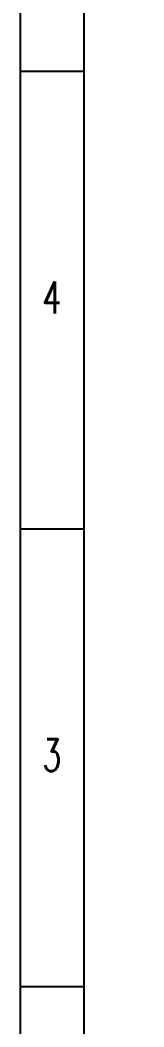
# Model space of a CAD drawing. Header units: inches. Extents: x 3186 to 109360, y -14990 to 740552.
# Drawn here: x 46484 to 47454, y 307259 to 315150 of the extents above; entities that cross this region are included whole.
import ezdxf
from ezdxf.enums import TextEntityAlignment as Align

# ---------------------------------------------------------------- set-up
doc = ezdxf.new("R2010")
doc.units = ezdxf.units.IN
doc.header["$MEASUREMENT"] = 0
doc.layers.add('图框', color=4, linetype='Continuous')
doc.styles.add('HZ', font='txt_____.ttf', dxfattribs={"width": 0.7, "bigfont": 'HZTXT'})
doc.styles.get("Standard").update_dxf_attribs({"font": 'txt', "bigfont": 'gbcbig.shx'})
doc.dimstyles.new('Standard-yuanban', dxfattribs={"dimtxt": 800, "dimasz": 0.18, "dimexe": 0.18, "dimexo": 0.0625, "dimgap": 0.09, "dimtad": 0, "dimtih": 1, "dimtoh": 1, "dimdec": 4, "dimlfac": 0.02, "dimzin": 0, "dimdsep": 46, "dimtxsty": 'Standard', "dimcen": 0.09, "dimadec": 0, "dimazin": 0, "dimtfac": 1, "dimtdec": 4, "dimtofl": 0, "dimtmove": 0, "dimatfit": 3, "dimfxl": 1, "dimtolj": 1, "dimtzin": 0, "dimarcsym": 0})

# ---------------------------------------------------------------- blocks, each defined once
blk = doc.blocks.new('tk1')
at = {"layer": '图框'}
for p, q in [((10, 584), (10, -10)), ((0, 287), (0, 0)), ((0, 287), (0, 0)), ((0, 287), (0, 0)), ((0, 287), (0, 0)), ((0, 287), (10, 287)), ((0, 215.25), (10, 215.25)), ((0, 143.5), (10, 143.5))]:
    blk.add_line(p, q, dxfattribs=at)
at = {"layer": '图框', "color": 1}
blk.add_line((0, 574), (0, 0), dxfattribs=at)
at = {"layer": '图框', "style": 'HZ', "width": 0.7}
for s, p in [('4', (4.96, 249.01)), ('3', (4.96, 177.26))]:
    blk.add_text(s, height=5, dxfattribs=at).set_placement(p, align=Align.CENTER)
blk = doc.blocks.new('*D71')
at = {"color": 0, "lineweight": -2, "transparency": 16777216}
for p, q in [((46984.5, 329600.5), (59741.2, 329600.5)), ((59741, 329600.3), (59741, 315150.6)), ((59741, 299900.7), (59741, 314350.4)), ((46984.5, 299900.5), (59741.2, 299900.5))]:
    blk.add_line(p, q, dxfattribs=at)
at = {"color": 0, "transparency": 16777216}
for points in [[(59740.9, 329600.3), (59741, 329600.3), (59741, 329600.5)], [(59740.9, 299900.7), (59741, 299900.7), (59741, 299900.5)]]:
    blk.add_solid(points, dxfattribs=at)
at = {"layer": 'Defpoints', "color": 0, "transparency": 16777216}
for p in [(46984.4, 329600.5), (59741, 329600.5), (46984.4, 299900.5)]:
    blk.add_point(p, dxfattribs=at)
at = {"color": 0, "transparency": 16777216, "insert": (59741, 314750.5), "char_height": 800, "attachment_point": 5}
blk.add_mtext('\\A1;594.0000', dxfattribs=at)

msp = doc.modelspace()

# ---------------------------------------------------------------- block references
at = {"linetype": 'Continuous', "xscale": 50, "yscale": 50, "zscale": 50}
msp.add_blockref('tk1', (46484.44132, 300400.49965), dxfattribs=at)

# ---------------------------------------------------------------- dimensions: what is measured, and where the dimension line sits
dim = msp.add_linear_dim(base=(59740.97563, 329600.49965), p1=(46984.44132, 299900.49965), p2=(46984.44132, 329600.49965), angle=90, dimstyle='Standard-yuanban')
dim.commit()
dim.dimension.update_dxf_attribs({"geometry": '*D71', "text_midpoint": (59740.97563, 314750.49965)})

doc.saveas('drawing.dxf')
